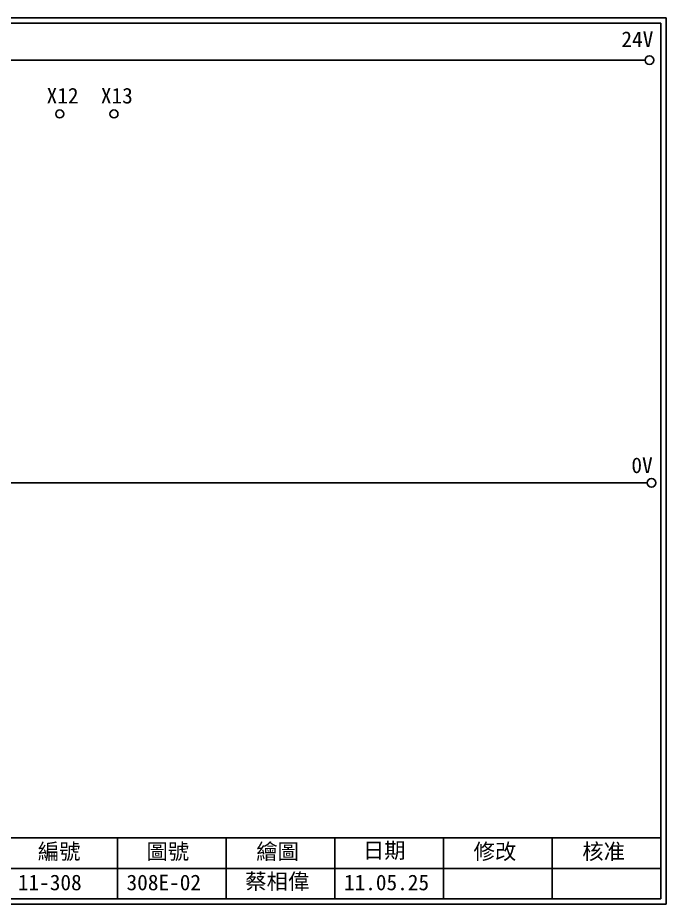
# Model space of a CAD drawing. Extents: x 325 to 612, y 3 to 207.
# Drawn here: x 463.2 to 612.3, y 3 to 207 of the extents above; entities that cross this region are included whole.
import ezdxf

# ---------------------------------------------------------------- set-up
doc = ezdxf.new("R2010")
doc.units = 0
doc.layers.get('0').update_dxf_attribs({"linetype": 'CONTINUOUS'})
doc.layers.add('圖框層', color=7, linetype='CONTINUOUS')
doc.layers.add('標尺寸層', color=3, linetype='CONTINUOUS')
doc.styles.add('STSL', font='KAIU.TTF')

msp = doc.modelspace()

# ---------------------------------------------------------------- linework, layer by layer
for centre in [(608.44, 197.22), (608.92, 99.96)]:
    msp.add_circle(centre, 1)
at = {"layer": '圖框層', "color": 7}
for p, q in [((612.32, 206.97), (325.32, 206.97)), ((612.32, 3), (612.32, 206.97)), ((611.07, 205.72), (326.57, 205.72)), ((611.07, 4.25), (611.07, 205.72)), ((326.57, 18.25), (611.07, 18.25)), ((486.07, 4.25), (486.07, 18.25)), ((511.07, 4.25), (511.07, 18.25)), ((536.07, 4.25), (536.07, 18.25)), ((561.07, 4.25), (561.07, 18.25)), ((586.07, 4.25), (586.07, 18.25)), ((461.07, 11.25), (611.07, 11.25)), ((326.57, 4.25), (611.07, 4.25)), ((325.32, 3), (612.32, 3))]:
    msp.add_line(p, q, dxfattribs=at)
at = {"layer": '標尺寸層', "color": 7}
for p, q in [((329.84, 197.22), (607.44, 197.22)), ((330.05, 99.96), (607.92, 99.96))]:
    msp.add_line(p, q, dxfattribs=at)
for centre in [(472.81, 184.83), (485.3, 184.83)]:
    msp.add_circle(centre, 0.92, dxfattribs=at)

# ---------------------------------------------------------------- texts
at = {"layer": '圖框層', "color": 4, "style": 'STSL'}
for s, p in [('24V', (602, 200.22)), ('X12', (469.8, 187.24)), ('X13', (482.28, 187.24)), ('0V', (604.3, 102.2)), ('編號', (467.78, 13.34)), ('圖號', (492.78, 13.34)), ('繪圖', (518.01, 13.34)), ('日期', (542.54, 13.59)), ('修改', (568.01, 13.34)), ('核准', (593.01, 13.34)), ('蔡相偉', (515.5, 6.47)), ('11-308', (463.18, 6.22)), ('308E-02', (488.18, 6.22)), ('11.05.25', (538.18, 6.22))]:
    msp.add_text(s, height=3.6, dxfattribs=at).set_placement(p)

doc.saveas('drawing.dxf')
